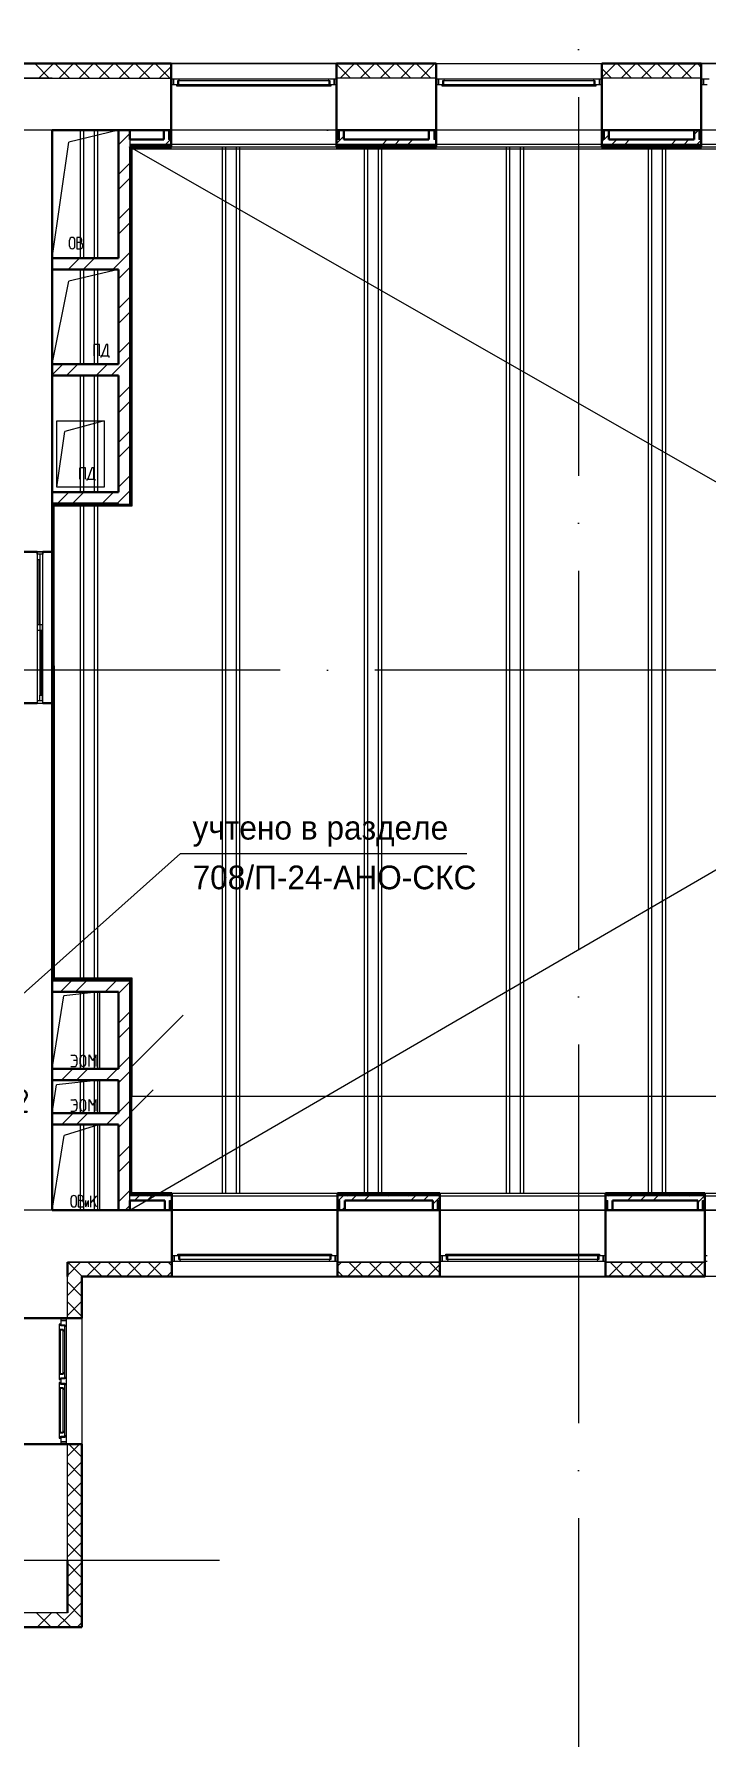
# Model space of a CAD drawing. Header units: millimetres. Extents: x -586848 to 520591, y -385801 to 675781.
# Drawn here: x 280391 to 287490, y 644986 to 662962 of the extents above; entities that cross this region are included whole.
import ezdxf

# ---------------------------------------------------------------- set-up
doc = ezdxf.new("R2010")
doc.units = ezdxf.units.MM
doc.linetypes.add('ADSK_Линия сетки', pattern=[25, 20, -2.5, 0, -2.5])
doc.linetypes.add('ADSK_Сверху', pattern=[450, 300, -150])
for name, color, linetype, lineweight in [('_ Окна', 7, 'Continuous', 9), ('Линии', 7, 'Continuous', 9), ('Маркировка Не АУ', 7, 'Continuous', 25), ('Оборудование', 8, 'Continuous', 18), ('Ограждение', 252, 'Continuous', 9), ('Окна', 252, 'Continuous', 9), ('Оси', 252, 'Continuous', 9), ('Перекрытие', 252, 'Continuous', 18), ('Стены внутренние', 7, 'Continuous', 18), ('Стены наружные', 7, 'Continuous', 18), ('Стены штриховка', 7, 'Continuous', 9)]:
    doc.layers.add(name, color=color, linetype=linetype, lineweight=lineweight)
doc.layers.add('PDF _СОТ', color=7, linetype='Continuous', true_color=0xb82d00)
doc.layers.add('PDF _Текст', color=7, linetype='Continuous')
doc.layers.add('Стены', color=194, linetype='Continuous')
doc.styles.add('ISOCPEUR', font='isocpeur.ttf', dxfattribs={"width": 0.9, "height": 350})
doc.styles.add('Mipgost_5', font='', dxfattribs={"height": 250})
doc.styles.get('Mipgost_5').set_extended_font_data('Mipgost')

# ---------------------------------------------------------------- blocks, each defined once
blk = doc.blocks.new('Перекрытия 1 - Перекрытия 1-1698725-3 этаж копия 1')
at = {"layer": 'Перекрытие', "ltscale": 100}
for p, q in [((4199, 26760), (4199, 25410)), ((4234, 26760), (4234, 25410)), ((4349, 26760), (4349, 25410)), ((4384, 26760), (4384, 25410)), ((5699, 26580), (5699, 15540)), ((5734, 26580), (5734, 15540)), ((5849, 26580), (5849, 15540)), ((5884, 26580), (5884, 15540)), ((7199, 26580), (7199, 15540)), ((7234, 26580), (7234, 15540)), ((7349, 26580), (7349, 15540)), ((7384, 26580), (7384, 15540)), ((8699, 26580), (8699, 15540)), ((8734, 26580), (8734, 15540)), ((8849, 26580), (8849, 15540)), ((8884, 26580), (8884, 15540)), ((10199, 26580), (10199, 15540)), ((10234, 26580), (10234, 15540)), ((10349, 26580), (10349, 15540)), ((10384, 26580), (10384, 15540)), ((4199, 25290), (4199, 24290)), ((4234, 25290), (4234, 24290)), ((4349, 25290), (4349, 24290)), ((4384, 25290), (4384, 24290)), ((4199, 24170), (4199, 22940)), ((4234, 24170), (4234, 22940)), ((4349, 24170), (4349, 22940)), ((4384, 24170), (4384, 22940)), ((4199, 22805), (4199, 17800)), ((4234, 22805), (4234, 17800)), ((4349, 22805), (4349, 17800)), ((4384, 22805), (4384, 17800)), ((4199, 17665), (4199, 16853)), ((4234, 17665), (4234, 16853)), ((4349, 17665), (4349, 16853)), ((4384, 17665), (4384, 16853)), ((4199, 16733), (4199, 16383)), ((4234, 16733), (4234, 16383)), ((4349, 16733), (4349, 16383)), ((4384, 16733), (4384, 16383)), ((4199, 16263), (4199, 15360)), ((4234, 16263), (4234, 15360)), ((4349, 16263), (4349, 15360)), ((4384, 16263), (4384, 15360))]:
    blk.add_line(p, q, dxfattribs=at)
blk = doc.blocks.new('3 этаж')
at = {"color": 251, "lineweight": 18, "true_color": 0x636466}
for p, q in [((282086, 29237), (281561, 29112)), ((281386, 27887), (281561, 29112)), ((281568, 28014), (281568, 28076)), ((281625, 28014), (281625, 28076)), ((281675, 28105), (281645, 28105)), ((281645, 28105), (281645, 27985)), ((281679, 28052), (281645, 28052)), ((281699, 28072), (281699, 28082)), ((281645, 27985), (281682, 27985)), ((281709, 28012), (281709, 28022)), ((282086, 27767), (281561, 27642)), ((281386, 26767), (281561, 27642)), ((281886, 26973), (281829, 26973)), ((281829, 26853), (281829, 26973)), ((281886, 26853), (281886, 26973)), ((281955, 26973), (281911, 26853)), ((281975, 26973), (281955, 26973)), ((281975, 26853), (281975, 26973)), ((281901, 26853), (281901, 26838)), ((281911, 26853), (281901, 26853)), ((281911, 26853), (281975, 26853)), ((281975, 26853), (281985, 26853)), ((281985, 26853), (281985, 26838)), ((281436, 25467), (281436, 26167)), ((281436, 26167), (281936, 26167)), ((281436, 25467), (281436, 26167)), ((281436, 26167), (281936, 26167)), ((281936, 26167), (281519, 26055)), ((281936, 26167), (281936, 25467)), ((281936, 26167), (281936, 25467)), ((281436, 25467), (281519, 26055)), ((281736, 25673), (281679, 25673)), ((281679, 25553), (281679, 25673)), ((281736, 25553), (281736, 25673)), ((281751, 25553), (281751, 25538)), ((281761, 25553), (281751, 25553)), ((281805, 25673), (281761, 25553)), ((281761, 25553), (281825, 25553)), ((281825, 25673), (281805, 25673)), ((281825, 25553), (281825, 25673)), ((281825, 25553), (281835, 25553)), ((281835, 25553), (281835, 25538)), ((281936, 25467), (281436, 25467)), ((281936, 25467), (281436, 25467)), ((281689, 17990), (281659, 17990)), ((281659, 17990), (281659, 17870)), ((281853, 17988), (281793, 17917)), ((281793, 17868), (281793, 17988)), ((281585, 17899), (281585, 17962)), ((281642, 17899), (281642, 17962)), ((281692, 17937), (281659, 17937)), ((281659, 17870), (281696, 17870)), ((281712, 17957), (281712, 17967)), ((281722, 17897), (281722, 17907)), ((281742, 17870), (281770, 17937)), ((281742, 17870), (281742, 17937)), ((281770, 17870), (281770, 17937)), ((281853, 17868), (281817, 17945))]:
    blk.add_line(p, q, dxfattribs=at)
for centre, radius, start, end in [((281597, 28076), 28.7, 0, 180), ((281675, 28082), 23.3, 0, 90), ((281679, 28072), 20, 270, 0), ((281679, 28022), 30, 0, 90), ((281597, 28014), 28.7, 180, 0), ((281682, 28012), 26.7, 270, 0), ((281614, 17962), 28.7, 0, 180), ((281689, 17967), 23.3, 0, 90), ((281614, 17899), 28.7, 180, 0), ((281692, 17957), 20, 270, 0), ((281692, 17907), 30, 0, 90), ((281696, 17897), 26.7, 270, 0)]:
    blk.add_arc(centre, radius, start, end, dxfattribs=at)
at = {"layer": '_ Окна', "color": 251, "true_color": 0x636466}
for p, q in [((282666, 29777), (282641, 29777)), ((282641, 29719), (282666, 29719)), ((282666, 29719), (282666, 29777)), ((284391, 29777), (284366, 29777)), ((284366, 29777), (284366, 29719)), ((284366, 29719), (284391, 29719)), ((285466, 29777), (285441, 29777)), ((285441, 29719), (285466, 29719)), ((285466, 29719), (285466, 29777)), ((287191, 29777), (287166, 29777)), ((287166, 29777), (287166, 29719)), ((287166, 29719), (287191, 29719)), ((288266, 29777), (288241, 29777)), ((288241, 29719), (288266, 29719)), ((288266, 29719), (288266, 29777)), ((281226, 24787), (281286, 24787)), ((281243, 24701), (281243, 24017)), ((281268, 23273), (281268, 23957)), ((281226, 23187), (281286, 23187)), ((282676, 17355), (282651, 17355)), ((282651, 17297), (282676, 17297)), ((282676, 17297), (282676, 17355)), ((284401, 17355), (284376, 17355)), ((284376, 17355), (284376, 17297)), ((284376, 17297), (284401, 17297)), ((285506, 17355), (285481, 17355)), ((285481, 17297), (285506, 17297)), ((285506, 17297), (285506, 17355)), ((287231, 17355), (287206, 17355)), ((287206, 17355), (287206, 17297)), ((287206, 17297), (287231, 17297)), ((288306, 17355), (288281, 17355)), ((288281, 17297), (288306, 17297)), ((281502, 16577), (281470, 16577)), ((281470, 16577), (281470, 16574)), ((281502, 16574), (281470, 16574)), ((281470, 16574), (281470, 16107)), ((281470, 16574), (281502, 16574)), ((281478, 16697), (281478, 16672)), ((281478, 16672), (281536, 16672)), ((281502, 16574), (281502, 16577)), ((281502, 16107), (281502, 16574)), ((281536, 16672), (281536, 16697)), ((281470, 16107), (281502, 16107)), ((281502, 16107), (281470, 16107)), ((281470, 16107), (281470, 16104)), ((281470, 16104), (281502, 16104)), ((281502, 16104), (281502, 16107)), ((281502, 15960), (281470, 15960)), ((281470, 15960), (281470, 15957)), ((281502, 15957), (281470, 15957)), ((281470, 15957), (281470, 15490)), ((281470, 15957), (281502, 15957)), ((281502, 15957), (281502, 15960)), ((281502, 15490), (281502, 15957)), ((281470, 15490), (281502, 15490)), ((281502, 15490), (281470, 15490)), ((281470, 15490), (281470, 15487)), ((281470, 15487), (281502, 15487)), ((281502, 15487), (281502, 15490)), ((281478, 15392), (281478, 15367)), ((281536, 15392), (281478, 15392)), ((281536, 15367), (281536, 15392))]:
    blk.add_line(p, q, dxfattribs=at)
at = {"layer": '_ Окна', "color": 251, "lineweight": 18, "true_color": 0x636466}
for p, q in [((282725, 29777), (282666, 29777)), ((282666, 29777), (282666, 29719)), ((282666, 29719), (282704, 29719)), ((282712, 29719), (282712, 29760)), ((282712, 29760), (282724, 29760)), ((282730, 29760), (282725, 29777)), ((284306, 29777), (284302, 29760)), ((284366, 29777), (284306, 29777)), ((284308, 29760), (284320, 29760)), ((284320, 29760), (284320, 29719)), ((284328, 29719), (284366, 29719)), ((284366, 29719), (284366, 29777)), ((285525, 29777), (285466, 29777)), ((285466, 29777), (285466, 29719)), ((285466, 29719), (285504, 29719)), ((285512, 29719), (285512, 29760)), ((285512, 29760), (285524, 29760)), ((285530, 29760), (285525, 29777)), ((287106, 29777), (287102, 29760)), ((287166, 29777), (287106, 29777)), ((287108, 29760), (287120, 29760)), ((287120, 29760), (287120, 29719)), ((287128, 29719), (287166, 29719)), ((287166, 29719), (287166, 29777)), ((288325, 29777), (288266, 29777)), ((288266, 29777), (288266, 29719)), ((288266, 29719), (288304, 29719)), ((281226, 24761), (281226, 24787)), ((281226, 24787), (281286, 24787)), ((281286, 24761), (281226, 24761)), ((281231, 24701), (281231, 24761)), ((281256, 24701), (281231, 24701)), ((281256, 24761), (281256, 24701)), ((281286, 24787), (281286, 24761)), ((281231, 23957), (281231, 24017)), ((281231, 24017), (281281, 24017)), ((281281, 23957), (281231, 23957)), ((281256, 24017), (281256, 23957)), ((281281, 24017), (281281, 23957)), ((281286, 23213), (281226, 23213)), ((281226, 23213), (281226, 23187)), ((281256, 23213), (281256, 23273)), ((281256, 23273), (281281, 23273)), ((281281, 23273), (281281, 23213)), ((281286, 23187), (281286, 23213)), ((281226, 23187), (281286, 23187)), ((282714, 17355), (282676, 17355)), ((282676, 17355), (282676, 17297)), ((282676, 17297), (282735, 17297)), ((282722, 17314), (282722, 17355)), ((282734, 17314), (282722, 17314)), ((282735, 17297), (282740, 17314)), ((284312, 17314), (284316, 17297)), ((284316, 17297), (284376, 17297)), ((284330, 17314), (284318, 17314)), ((284330, 17355), (284330, 17314)), ((284376, 17355), (284338, 17355)), ((284376, 17297), (284376, 17355)), ((285544, 17355), (285506, 17355)), ((285506, 17355), (285506, 17297)), ((285506, 17297), (285565, 17297)), ((285552, 17314), (285552, 17355)), ((285564, 17314), (285552, 17314)), ((285565, 17297), (285570, 17314)), ((287142, 17314), (287146, 17297)), ((287146, 17297), (287206, 17297)), ((287160, 17314), (287148, 17314)), ((287160, 17355), (287160, 17314)), ((287206, 17355), (287168, 17355)), ((287206, 17297), (287206, 17355)), ((281478, 16634), (281461, 16634)), ((281461, 16634), (281461, 16578)), ((281461, 16578), (281462, 16577)), ((281462, 16577), (281461, 16576)), ((281461, 16576), (281461, 16561)), ((281461, 16561), (281470, 16559)), ((281470, 16559), (281470, 16577)), ((281470, 16577), (281502, 16577)), ((281536, 16672), (281478, 16672)), ((281478, 16672), (281478, 16634)), ((281478, 16614), (281478, 16634)), ((281478, 16626), (281519, 16626)), ((281519, 16614), (281478, 16614)), ((281502, 16577), (281502, 16559)), ((281502, 16559), (281519, 16563)), ((281519, 16626), (281519, 16614)), ((281519, 16563), (281519, 16614)), ((281519, 16608), (281536, 16612)), ((281536, 16612), (281536, 16672)), ((281470, 16122), (281461, 16119)), ((281461, 16119), (281461, 16105)), ((281461, 16105), (281462, 16104)), ((281462, 16104), (281461, 16103)), ((281461, 16103), (281461, 16047)), ((281461, 16047), (281478, 16047)), ((281478, 16017), (281461, 16017)), ((281461, 16017), (281461, 15961)), ((281470, 16104), (281470, 16122)), ((281502, 16104), (281470, 16104)), ((281478, 16067), (281519, 16067)), ((281478, 16047), (281478, 16067)), ((281519, 16055), (281478, 16055)), ((281478, 16047), (281478, 16017)), ((281478, 15997), (281478, 16017)), ((281478, 16009), (281519, 16009)), ((281519, 16117), (281502, 16122)), ((281502, 16122), (281502, 16104)), ((281519, 16067), (281519, 16117)), ((281536, 16068), (281519, 16073)), ((281519, 16067), (281519, 16055)), ((281519, 16009), (281519, 15997)), ((281536, 15995), (281536, 16068)), ((281461, 15961), (281462, 15960)), ((281462, 15960), (281461, 15959)), ((281461, 15959), (281461, 15944)), ((281461, 15944), (281470, 15942)), ((281470, 15942), (281470, 15960)), ((281470, 15960), (281502, 15960)), ((281519, 15997), (281478, 15997)), ((281502, 15960), (281502, 15942)), ((281502, 15942), (281519, 15946)), ((281519, 15946), (281519, 15997)), ((281519, 15991), (281536, 15995)), ((281470, 15505), (281461, 15502)), ((281461, 15502), (281461, 15488)), ((281461, 15488), (281462, 15487)), ((281462, 15487), (281461, 15486)), ((281461, 15486), (281461, 15430)), ((281470, 15487), (281470, 15505)), ((281502, 15487), (281470, 15487)), ((281519, 15500), (281502, 15505)), ((281502, 15505), (281502, 15487)), ((281519, 15450), (281519, 15500)), ((281461, 15430), (281478, 15430)), ((281478, 15450), (281519, 15450)), ((281478, 15430), (281478, 15450)), ((281519, 15438), (281478, 15438)), ((281478, 15430), (281478, 15392)), ((281478, 15392), (281536, 15392)), ((281536, 15451), (281519, 15456)), ((281519, 15450), (281519, 15438)), ((281536, 15392), (281536, 15451))]:
    blk.add_line(p, q, dxfattribs=at)
at = {"layer": 'Линии', "color": 251, "linetype": 'ADSK_Сверху', "ltscale": 200, "true_color": 0x636466}
for p, q in [((282206, 17837), (301851, 29237)), ((282206, 29062), (301851, 17837))]:
    blk.add_line(p, q, dxfattribs=at)
at = {"layer": 'Линии', "color": 251, "lineweight": 18, "ltscale": 200, "true_color": 0x636466}
for p, q in [((281885, 20142), (281508, 20100)), ((281885, 20142), (281885, 19329)), ((281386, 19329), (281508, 20100)), ((281584, 19472), (281620, 19472)), ((281610, 19420), (281646, 19420)), ((281646, 19446), (281646, 19378)), ((281683, 19381), (281683, 19444)), ((281740, 19381), (281740, 19444)), ((281777, 19475), (281813, 19415)), ((281777, 19352), (281777, 19475)), ((281850, 19475), (281813, 19415)), ((281850, 19352), (281850, 19475)), ((281584, 19352), (281620, 19352)), ((281386, 18859), (281433, 19159)), ((281885, 19209), (281433, 19159)), ((281885, 19209), (281885, 18859)), ((281584, 19002), (281620, 19002)), ((281584, 18882), (281620, 18882)), ((281610, 18950), (281646, 18950)), ((281646, 18976), (281646, 18908)), ((281683, 18911), (281683, 18974)), ((281740, 18911), (281740, 18974)), ((281777, 19005), (281813, 18945)), ((281777, 18882), (281777, 19005)), ((281850, 19005), (281813, 18945)), ((281850, 18882), (281850, 19005)), ((281885, 18739), (281511, 18626)), ((281885, 18739), (281885, 17837)), ((281386, 17837), (281511, 18626))]:
    blk.add_line(p, q, dxfattribs=at)
at = {"layer": 'Линии', "color": 251, "lineweight": 18, "true_color": 0x636466}
for centre, radius, start, end in [((281620, 19446), 26.1, 0, 90), ((281712, 19444), 28.7, 0, 180), ((281620, 19378), 26.1, 270, 0), ((281712, 19381), 28.7, 180, 0), ((281620, 18976), 26.1, 0, 90), ((281620, 18908), 26.1, 270, 0), ((281712, 18974), 28.7, 0, 180), ((281712, 18911), 28.7, 180, 0)]:
    blk.add_arc(centre, radius, start, end, dxfattribs=at)
at = {"layer": 'Оборудование', "color": 251, "true_color": 0x636466}
for p, q in [((282221, 19344), (282771, 19895)), ((282221, 18874), (282453, 19106))]:
    blk.add_line(p, q, dxfattribs=at)
at = {"layer": 'Ограждение', "color": 251, "true_color": 0x636466}
for p, q in [((301836, 29037), (282221, 29037)), ((282231, 25272), (282231, 29037)), ((282641, 29037), (282641, 29057)), ((284391, 29037), (282641, 29037)), ((284391, 29057), (284391, 29037)), ((285441, 29037), (285441, 29057)), ((287191, 29037), (285441, 29037)), ((287191, 29057), (287191, 29037)), ((288241, 29037), (288241, 29057)), ((289991, 29037), (288241, 29037)), ((281401, 25272), (282231, 25272)), ((282231, 25272), (282221, 25282)), ((281401, 23582), (281411, 23582)), ((281411, 20287), (281411, 23582)), ((281411, 20287), (281401, 20277)), ((282231, 20287), (281411, 20287)), ((282231, 20287), (282221, 20277)), ((282231, 19037), (282231, 20287))]:
    blk.add_line(p, q, dxfattribs=at)
at = {"layer": 'Окна', "color": 251, "true_color": 0x636466}
for p, q in [((282704, 29719), (284328, 29719)), ((282704, 29702), (282704, 29719)), ((284328, 29702), (282704, 29702)), ((282724, 29760), (284308, 29760)), ((282724, 29719), (282724, 29760)), ((284306, 29777), (282725, 29777)), ((284308, 29760), (284308, 29719)), ((284328, 29719), (284328, 29702)), ((285504, 29719), (287128, 29719)), ((285504, 29702), (285504, 29719)), ((287128, 29702), (285504, 29702)), ((285524, 29760), (287108, 29760)), ((285524, 29719), (285524, 29760)), ((287106, 29777), (285525, 29777)), ((287108, 29760), (287108, 29719)), ((287128, 29719), (287128, 29702)), ((281286, 24787), (281226, 24787)), ((281226, 24787), (281226, 23187)), ((281231, 24017), (281231, 24701)), ((281256, 24701), (281256, 24017)), ((281286, 23187), (281286, 24787)), ((281256, 23957), (281256, 23273)), ((281281, 23957), (281281, 23273)), ((281226, 23187), (281286, 23187)), ((282714, 17372), (284338, 17372)), ((282714, 17355), (282714, 17372)), ((284338, 17355), (282714, 17355)), ((282734, 17314), (282734, 17355)), ((284318, 17314), (282734, 17314)), ((282735, 17297), (284316, 17297)), ((284318, 17355), (284318, 17314)), ((284338, 17372), (284338, 17355)), ((285544, 17372), (287168, 17372)), ((285544, 17355), (285544, 17372)), ((287168, 17355), (285544, 17355)), ((285564, 17314), (285564, 17355)), ((287148, 17314), (285564, 17314)), ((285565, 17297), (287146, 17297)), ((287148, 17355), (287148, 17314)), ((287168, 17372), (287168, 17355)), ((281461, 16578), (281461, 16576)), ((281461, 16561), (281461, 16119)), ((281519, 16117), (281519, 16563)), ((281536, 16068), (281536, 16612)), ((281461, 16105), (281461, 16103)), ((281461, 15961), (281461, 15959)), ((281461, 15944), (281461, 15502)), ((281519, 15500), (281519, 15946)), ((281536, 15451), (281536, 15995)), ((281461, 15488), (281461, 15486))]:
    blk.add_line(p, q, dxfattribs=at)
at = {"layer": 'Оси', "color": 251, "linetype": 'ADSK_Линия сетки', "ltscale": 200, "true_color": 0x636466}
for p, q in [((286946, 34587), (286946, -30120)), ((308796, 29237), (237074, 29237)), ((308796, 23537), (237074, 23537)), ((308796, 17837), (237074, 17837)), ((283153, 14137), (237074, 14137))]:
    blk.add_line(p, q, dxfattribs=at)
at = {"layer": 'Перекрытие', "color": 251, "true_color": 0x636466}
for p, q in [((281885, 20142), (281885, 19329)), ((281885, 19209), (281885, 18859)), ((296331, 19037), (282221, 19037)), ((281885, 18739), (281885, 17837))]:
    blk.add_line(p, q, dxfattribs=at)
at = {"layer": 'Стены', "color": 251, "true_color": 0x636466}
blk.add_line((284401, 17837), (282651, 17837), dxfattribs=at)
at = {"layer": 'Стены внутренние', "color": 251, "lineweight": 30, "true_color": 0x636466}
for p, q in [((280286, 29939), (282641, 29939)), ((282641, 29237), (282641, 29939)), ((284391, 29237), (284391, 29939)), ((284391, 29939), (285441, 29939)), ((285441, 29237), (285441, 29939)), ((287191, 29237), (287191, 29939)), ((287191, 29939), (288241, 29939)), ((288241, 29237), (288241, 29939)), ((281386, 29237), (281386, 27887)), ((282086, 29237), (281386, 29237)), ((282566, 29237), (282206, 29237)), ((284466, 29237), (285366, 29237)), ((287266, 29237), (288166, 29237)), ((281386, 27767), (281386, 26767)), ((281386, 26647), (281386, 25417)), ((281226, 24787), (280996, 24787)), ((281386, 24787), (281286, 24787)), ((281226, 23187), (280996, 23187)), ((281386, 23187), (281286, 23187)), ((281386, 19329), (281386, 20142)), ((281386, 18859), (281386, 19209)), ((281386, 17837), (281386, 18739)), ((282086, 17837), (281386, 17837)), ((282576, 17837), (282206, 17837)), ((282651, 17837), (282651, 17287)), ((284401, 17837), (284401, 17287)), ((284476, 17837), (285406, 17837)), ((285481, 17837), (285481, 17287)), ((287231, 17837), (287231, 17287)), ((287306, 17837), (288206, 17837)), ((288281, 17837), (288281, 17287)), ((281546, 17287), (281546, 17287)), ((281546, 17287), (281546, 17135)), ((282651, 17287), (282651, 17135)), ((284401, 17287), (284401, 17135)), ((285481, 17287), (285481, 17135)), ((287231, 17287), (287231, 17135)), ((288281, 17287), (288281, 17135)), ((281698, 17135), (282651, 17135)), ((281698, 17135), (281698, 16697)), ((284401, 17135), (285481, 17135)), ((287231, 17135), (288281, 17135)), ((280996, 16697), (281698, 16697)), ((280996, 15367), (281698, 15367)), ((281698, 13435), (281698, 15367)), ((281546, 13587), (281546, 14137)), ((281698, 13435), (279211, 13435))]:
    blk.add_line(p, q, dxfattribs=at)
at = {"layer": 'Стены внутренние', "color": 251, "linetype": 'Continuous', "lineweight": 9, "true_color": 0x636466}
for p, q in [((281355, 29787), (281205, 29937)), ((281245, 29787), (281395, 29937)), ((281401, 29937), (281400, 29939)), ((281567, 29787), (281417, 29937)), ((281458, 29787), (281608, 29937)), ((281779, 29787), (281629, 29937)), ((281670, 29787), (281820, 29937)), ((281991, 29787), (281841, 29937)), ((281882, 29787), (282032, 29937)), ((282203, 29787), (282053, 29937)), ((282094, 29787), (282244, 29937)), ((282416, 29787), (282266, 29937)), ((282306, 29787), (282456, 29937)), ((282628, 29787), (282478, 29937)), ((282518, 29787), (282639, 29907)), ((282575, 29937), (282574, 29937)), ((284391, 29908), (284393, 29908)), ((284537, 29787), (284393, 29931)), ((284427, 29787), (284577, 29937)), ((284595, 29939), (284594, 29937)), ((284749, 29787), (284599, 29937)), ((284639, 29787), (284789, 29937)), ((284961, 29787), (284811, 29937)), ((284852, 29787), (285002, 29937)), ((285173, 29787), (285023, 29937)), ((285064, 29787), (285214, 29937)), ((285385, 29787), (285235, 29937)), ((285273, 29937), (285272, 29939)), ((285276, 29787), (285426, 29937)), ((287191, 29792), (287335, 29937)), ((287295, 29787), (287193, 29888)), ((287507, 29787), (287357, 29937)), ((287397, 29787), (287547, 29937)), ((287410, 29939), (287409, 29937)), ((287719, 29787), (287569, 29937)), ((287609, 29787), (287759, 29937)), ((287645, 29939), (287644, 29937)), ((287931, 29787), (287781, 29937)), ((287821, 29787), (287971, 29937)), ((288143, 29787), (287993, 29937)), ((288034, 29787), (288184, 29937)), ((288088, 29937), (288087, 29939)), ((288239, 29903), (288205, 29937)), ((281546, 17147), (281685, 17287)), ((281701, 17137), (281551, 17287)), ((281748, 17137), (281898, 17287)), ((281913, 17137), (281763, 17287)), ((281960, 17137), (282110, 17287)), ((282126, 17137), (281976, 17287)), ((282172, 17137), (282322, 17287)), ((282338, 17137), (282188, 17287)), ((282384, 17137), (282534, 17287)), ((282550, 17137), (282400, 17287)), ((282651, 17248), (282612, 17287)), ((284401, 17244), (284443, 17287)), ((284505, 17137), (284655, 17287)), ((284671, 17137), (284521, 17287)), ((284717, 17137), (284867, 17287)), ((284883, 17137), (284733, 17287)), ((284930, 17137), (285080, 17287)), ((285095, 17137), (284945, 17287)), ((285142, 17137), (285292, 17287)), ((285307, 17137), (285157, 17287)), ((285354, 17137), (285481, 17264)), ((285479, 17177), (285370, 17287)), ((287263, 17137), (287413, 17287)), ((287429, 17137), (287279, 17287)), ((287475, 17137), (287625, 17287)), ((287641, 17137), (287491, 17287)), ((287687, 17137), (287837, 17287)), ((287853, 17137), (287703, 17287)), ((287899, 17137), (288049, 17287)), ((288065, 17137), (287915, 17287)), ((288112, 17137), (288262, 17287)), ((288277, 17137), (288127, 17287)), ((281546, 16935), (281696, 17085)), ((281696, 16930), (281546, 17080)), ((282366, 17137), (282364, 17135)), ((282575, 17135), (282574, 17137)), ((282596, 17137), (282649, 17189)), ((284459, 17137), (284403, 17193)), ((285038, 17135), (285037, 17137)), ((285181, 17137), (285180, 17135)), ((287854, 17135), (287853, 17137)), ((281546, 16723), (281696, 16873)), ((281696, 16718), (281546, 16868)), ((281546, 15238), (281673, 15365)), ((281696, 15233), (281562, 15367)), ((281546, 15026), (281696, 15176)), ((281696, 15021), (281546, 15171)), ((281546, 14813), (281696, 14963)), ((281696, 14809), (281546, 14959)), ((281546, 14601), (281696, 14751)), ((281696, 14596), (281546, 14746)), ((281546, 14389), (281696, 14539)), ((281696, 14384), (281546, 14534)), ((281546, 14177), (281696, 14327)), ((281696, 14172), (281546, 14322)), ((281698, 14354), (281696, 14351)), ((281546, 13965), (281696, 14115)), ((281696, 13960), (281546, 14110)), ((281546, 13753), (281696, 13903)), ((281696, 13748), (281546, 13898)), ((281546, 13541), (281696, 13691)), ((281696, 13536), (281546, 13686)), ((281371, 13437), (281221, 13587)), ((281230, 13437), (281380, 13587)), ((281546, 13474), (281433, 13587)), ((281442, 13437), (281546, 13541)), ((281698, 13573), (281696, 13577)), ((281426, 13435), (281425, 13436)), ((281583, 13437), (281546, 13474)), ((281654, 13437), (281696, 13479))]:
    blk.add_line(p, q, dxfattribs=at)
at = {"layer": 'Стены внутренние', "color": 251, "true_color": 0x636466}
for p, q in [((282641, 29939), (284391, 29939)), ((285441, 29939), (287191, 29939)), ((288241, 29939), (289991, 29939)), ((275476, 29787), (282641, 29787)), ((281386, 29787), (280286, 29787)), ((285441, 29787), (284391, 29787)), ((288241, 29787), (287191, 29787)), ((284391, 29237), (282641, 29237)), ((287191, 29237), (285441, 29237)), ((289991, 29237), (288241, 29237)), ((282651, 17837), (282651, 17837)), ((285481, 17837), (287231, 17837)), ((288281, 17837), (290031, 17837)), ((281546, 17287), (282651, 17287)), ((282651, 17287), (281546, 17287)), ((284401, 17287), (285481, 17287)), ((285481, 17287), (284401, 17287)), ((287231, 17287), (288281, 17287)), ((288281, 17287), (287231, 17287)), ((281546, 16697), (281546, 17135)), ((284401, 17135), (282651, 17135)), ((287231, 17135), (285481, 17135)), ((290031, 17135), (288281, 17135)), ((281698, 16697), (281698, 15367)), ((281546, 14137), (281546, 15367)), ((281546, 13587), (279211, 13587))]:
    blk.add_line(p, q, dxfattribs=at)
at = {"layer": 'Стены наружные', "color": 251, "true_color": 0x636466}
for p, q in [((282136, 29944), (284898, 29944)), ((282136, 29944), (282136, 29939)), ((284898, 29939), (284898, 29944)), ((284916, 29944), (285441, 29944)), ((284916, 29939), (284916, 29944)), ((285441, 29939), (285441, 29944)), ((287746, 29939), (287746, 29944)), ((287746, 29944), (290506, 29944)), ((288241, 29944), (288241, 29939)), ((284391, 29087), (282641, 29087)), ((284391, 29057), (282641, 29057)), ((287191, 29087), (285441, 29087)), ((287191, 29057), (285441, 29057)), ((289991, 29087), (288241, 29087)), ((289991, 29057), (288241, 29057)), ((282651, 18017), (284401, 18017)), ((282651, 17987), (284401, 17987)), ((285481, 18017), (287231, 18017)), ((285481, 17987), (287231, 17987)), ((288281, 18017), (290031, 18017)), ((288281, 17987), (290031, 17987)), ((282111, 17130), (282111, 17135)), ((284941, 17130), (282111, 17130)), ((282651, 17135), (282651, 17130)), ((284401, 17130), (284401, 17135)), ((284941, 17129), (284941, 17135)), ((284941, 17134), (287766, 17134)), ((287766, 17129), (284941, 17129)), ((287766, 17129), (287766, 17134)), ((287781, 17134), (288281, 17134)), ((287781, 17129), (287781, 17134)), ((288281, 17129), (287781, 17129)), ((288281, 17134), (288281, 17129))]:
    blk.add_line(p, q, dxfattribs=at)
at = {"layer": 'Стены наружные', "color": 251, "lineweight": 30, "true_color": 0x636466}
for p, q in [((282086, 27887), (282086, 29237)), ((282206, 29237), (282086, 29237)), ((282206, 29237), (282206, 29137)), ((282566, 29137), (282206, 29137)), ((282566, 29137), (282566, 29237)), ((282641, 29237), (282566, 29237)), ((282641, 29237), (282641, 29062)), ((284391, 29062), (284391, 29237)), ((284466, 29237), (284391, 29237)), ((284466, 29237), (284466, 29137)), ((284466, 29137), (285366, 29137)), ((285366, 29137), (285366, 29237)), ((285441, 29237), (285366, 29237)), ((285441, 29237), (285441, 29062)), ((287191, 29062), (287191, 29237)), ((287266, 29237), (287191, 29237)), ((287266, 29237), (287266, 29137)), ((287266, 29137), (288166, 29137)), ((288166, 29137), (288166, 29237)), ((288241, 29237), (288166, 29237)), ((288241, 29237), (288241, 29062)), ((282206, 29062), (282206, 29057)), ((282206, 29057), (282206, 29062)), ((282221, 29057), (282641, 29057)), ((282221, 29057), (282221, 25282)), ((282641, 29057), (282641, 29062)), ((284391, 29057), (284391, 29062)), ((284391, 29057), (285441, 29057)), ((285441, 29057), (285441, 29062)), ((287191, 29057), (287191, 29062)), ((287191, 29057), (288241, 29057)), ((288241, 29057), (288241, 29062)), ((281386, 27887), (282086, 27887)), ((281386, 27887), (281386, 27767)), ((282086, 27767), (281386, 27767)), ((282086, 26767), (282086, 27767)), ((281386, 26767), (282086, 26767)), ((281386, 26767), (281386, 26647)), ((282086, 26647), (281386, 26647)), ((282086, 25417), (282086, 26647)), ((281386, 25417), (282086, 25417)), ((281386, 25417), (281386, 20142)), ((282086, 25297), (281386, 25297)), ((282221, 25282), (281401, 25282)), ((281401, 20277), (281401, 25282)), ((281386, 20262), (282206, 20262)), ((282086, 20142), (281386, 20142)), ((281401, 20277), (282221, 20277)), ((282086, 19329), (282086, 20142)), ((282221, 20277), (282221, 18017)), ((281386, 19329), (282086, 19329)), ((281386, 19209), (281386, 19329)), ((282086, 19209), (281386, 19209)), ((282086, 18859), (282086, 19209)), ((281386, 18859), (282086, 18859)), ((281386, 18739), (281386, 18859)), ((282086, 18739), (281386, 18739)), ((282086, 17837), (282086, 18739)), ((282221, 18012), (282206, 18012)), ((282206, 18012), (282221, 18012)), ((282221, 18017), (282651, 18017)), ((282651, 17937), (282651, 18017)), ((284401, 18017), (285481, 18017)), ((284401, 17937), (284401, 18017)), ((285481, 18017), (285481, 17837)), ((287231, 18017), (288281, 18017)), ((287231, 17837), (287231, 18017)), ((288281, 18017), (288281, 17837)), ((282086, 17837), (282206, 17837)), ((282576, 17937), (282206, 17937)), ((282206, 17937), (282206, 17837)), ((282576, 17837), (282576, 17937)), ((282576, 17837), (282651, 17837)), ((282651, 17937), (282651, 17837)), ((284401, 17837), (284401, 17937)), ((284401, 17837), (284476, 17837)), ((284476, 17937), (285406, 17937)), ((284476, 17937), (284476, 17837)), ((285406, 17837), (285406, 17937)), ((285406, 17837), (285481, 17837)), ((287231, 17837), (287306, 17837)), ((287306, 17937), (288206, 17937)), ((287306, 17937), (287306, 17837)), ((288206, 17837), (288206, 17937)), ((288206, 17837), (288281, 17837))]:
    blk.add_line(p, q, dxfattribs=at)
at = {"layer": 'Стены наружные', "color": 251, "linetype": 'Continuous', "lineweight": 9, "true_color": 0x636466}
for p, q in [((282086, 29082), (282206, 29202)), ((282584, 29087), (282634, 29137)), ((284391, 29097), (284431, 29137)), ((284414, 29137), (284416, 29139)), ((284431, 29137), (284466, 29172)), ((284874, 29087), (284924, 29137)), ((285009, 29087), (285059, 29137)), ((285144, 29087), (285194, 29137)), ((287191, 29156), (287203, 29168)), ((287191, 29113), (287214, 29137)), ((287203, 29168), (287216, 29181)), ((287216, 29138), (287266, 29188)), ((287299, 29087), (287349, 29137)), ((287434, 29087), (287484, 29137)), ((287927, 29087), (287977, 29137)), ((288062, 29087), (288112, 29137)), ((288166, 29190), (288212, 29237)), ((288197, 29087), (288241, 29130)), ((288232, 29137), (288241, 29145)), ((282217, 29062), (282230, 29074)), ((282230, 29074), (282242, 29087)), ((282425, 29057), (282430, 29062)), ((282430, 29062), (282442, 29074)), ((282442, 29074), (282455, 29087)), ((284546, 29057), (284551, 29062)), ((284551, 29062), (284563, 29074)), ((284563, 29074), (284576, 29087)), ((284763, 29062), (284776, 29074)), ((284776, 29074), (284788, 29087)), ((284970, 29057), (284975, 29062)), ((284975, 29062), (284988, 29074)), ((284988, 29074), (285000, 29087)), ((285187, 29062), (285200, 29074)), ((285200, 29074), (285212, 29087)), ((285394, 29057), (285399, 29062)), ((285399, 29062), (285412, 29074)), ((285412, 29074), (285424, 29087)), ((287309, 29062), (287321, 29074)), ((287321, 29074), (287334, 29087)), ((287516, 29057), (287521, 29062)), ((287521, 29062), (287533, 29074)), ((287533, 29074), (287546, 29087)), ((287733, 29062), (287745, 29074)), ((287745, 29074), (287758, 29087)), ((287940, 29057), (287945, 29062)), ((287945, 29062), (287957, 29074)), ((287957, 29074), (287970, 29087)), ((288157, 29062), (288170, 29074)), ((288170, 29074), (288182, 29087)), ((282086, 28768), (282206, 28888)), ((282206, 28838), (282221, 28853)), ((282086, 28610), (282206, 28730)), ((282086, 28296), (282206, 28416)), ((282206, 28414), (282221, 28429)), ((282086, 28139), (282206, 28259)), ((281556, 27767), (281676, 27887)), ((281713, 27767), (281833, 27887)), ((282086, 27825), (282206, 27945)), ((282206, 27989), (282221, 28004)), ((282028, 27767), (282086, 27825)), ((282086, 27668), (282206, 27788)), ((282206, 27565), (282221, 27580)), ((282086, 27353), (282206, 27473)), ((282086, 27196), (282206, 27316)), ((282206, 27141), (282221, 27156)), ((282086, 26882), (282206, 27002)), ((282086, 26725), (282206, 26845)), ((281386, 26653), (281499, 26767)), ((281536, 26647), (281656, 26767)), ((281851, 26647), (281971, 26767)), ((282008, 26647), (282086, 26725)), ((282206, 26716), (282221, 26731)), ((282086, 26410), (282206, 26530)), ((282086, 26253), (282206, 26373)), ((282206, 26292), (282221, 26307)), ((282086, 25939), (282206, 26059)), ((282086, 25782), (282206, 25902)), ((282206, 25868), (282221, 25883)), ((282086, 25467), (282206, 25587)), ((281443, 25297), (281563, 25417)), ((281601, 25297), (281721, 25417)), ((281915, 25297), (282035, 25417)), ((282086, 25310), (282206, 25430)), ((282206, 25444), (282221, 25459)), ((281619, 25282), (281634, 25297)), ((282044, 25282), (282059, 25297)), ((282072, 25297), (282086, 25310)), ((281386, 25048), (281401, 25063)), ((281386, 24624), (281401, 24639)), ((281386, 24199), (281401, 24214)), ((281386, 23775), (281401, 23790)), ((281386, 23351), (281401, 23366)), ((281386, 22927), (281401, 22942)), ((281386, 22502), (281401, 22517)), ((281386, 22078), (281401, 22093)), ((281386, 21654), (281401, 21669)), ((281386, 21230), (281401, 21245)), ((281386, 20805), (281401, 20820)), ((281386, 20381), (281401, 20396)), ((281475, 20142), (281595, 20262)), ((281632, 20142), (281752, 20262)), ((281691, 20262), (281706, 20277)), ((281946, 20142), (282066, 20262)), ((282086, 20124), (282206, 20244)), ((282115, 20262), (282130, 20277)), ((282086, 19810), (282206, 19930)), ((282206, 19928), (282221, 19943)), ((282086, 19653), (282206, 19773)), ((282086, 19338), (282206, 19458)), ((282206, 19504), (282221, 19519)), ((281485, 19209), (281605, 19329)), ((281642, 19209), (281762, 19329)), ((281956, 19209), (282076, 19329)), ((282086, 19181), (282206, 19301)), ((282206, 19080), (282221, 19095)), ((282086, 18867), (282206, 18987)), ((281486, 18739), (281606, 18859)), ((281643, 18739), (281763, 18859)), ((281958, 18739), (282078, 18859)), ((282086, 18710), (282206, 18830)), ((282086, 18395), (282206, 18515)), ((282206, 18655), (282221, 18670)), ((282086, 18238), (282206, 18358)), ((282206, 18231), (282221, 18246)), ((282086, 17924), (282206, 18044)), ((282256, 17937), (282306, 17987)), ((282385, 17987), (282398, 17999)), ((282390, 17937), (282440, 17987)), ((282398, 17999), (282410, 18012)), ((282410, 18012), (282415, 18017)), ((282598, 17987), (282610, 17999)), ((282610, 17999), (282623, 18012)), ((284411, 17937), (284461, 17987)), ((284507, 17987), (284519, 17999)), ((284519, 17999), (284532, 18012)), ((284532, 18012), (284537, 18017)), ((284545, 17937), (284595, 17987)), ((284680, 17937), (284730, 17987)), ((284719, 17987), (284731, 17999)), ((284731, 17999), (284744, 18012)), ((284931, 17987), (284944, 17999)), ((284944, 17999), (284956, 18012)), ((284956, 18012), (284961, 18017)), ((285143, 17987), (285156, 17999)), ((285156, 17999), (285168, 18012)), ((285174, 17937), (285224, 17987)), ((285309, 17937), (285359, 17987)), ((285355, 17987), (285368, 17999)), ((285368, 17999), (285380, 18012)), ((285380, 18012), (285385, 18017)), ((287264, 17987), (287277, 17999)), ((287277, 17999), (287289, 18012)), ((287464, 17937), (287514, 17987)), ((287477, 17987), (287489, 17999)), ((287489, 17999), (287502, 18012)), ((287502, 18012), (287507, 18017)), ((287599, 17937), (287649, 17987)), ((287689, 17987), (287701, 17999)), ((287701, 17999), (287714, 18012)), ((287734, 17937), (287784, 17987)), ((287901, 17987), (287913, 17999)), ((287913, 17999), (287926, 18012)), ((287926, 18012), (287931, 18017)), ((288113, 17987), (288125, 17999)), ((288125, 17999), (288138, 18012)), ((288227, 17937), (288277, 17987)), ((282156, 17837), (282206, 17887)), ((284401, 17881), (284413, 17893)), ((284413, 17893), (284426, 17906)), ((284445, 17837), (284476, 17867)), ((285406, 17899), (285444, 17937)), ((285444, 17937), (285481, 17974)), ((285456, 17875), (285468, 17887)), ((285468, 17887), (285481, 17900)), ((288206, 17915), (288227, 17937)), ((288256, 17917), (288268, 17930)), ((288268, 17930), (288275, 17937))]:
    blk.add_line(p, q, dxfattribs=at)
at = {"layer": 'Стены штриховка', "color": 251, "true_color": 0x636466}
for p, q in [((280948, 29937), (282639, 29937)), ((282639, 29937), (282639, 29863)), ((282639, 29863), (282641, 29863)), ((284391, 29863), (284393, 29863)), ((284393, 29863), (284393, 29937)), ((284393, 29937), (285439, 29937)), ((285439, 29937), (285439, 29863)), ((285439, 29863), (285441, 29863)), ((287191, 29863), (287193, 29863)), ((287193, 29863), (287193, 29937)), ((287193, 29937), (288239, 29937)), ((288239, 29937), (288239, 29863)), ((288239, 29863), (288241, 29863)), ((282206, 29137), (282206, 29062)), ((282616, 29237), (282616, 29137)), ((282641, 29137), (282616, 29137)), ((282628, 29237), (282628, 29137)), ((284416, 29137), (284391, 29137)), ((284403, 29237), (284403, 29137)), ((284416, 29237), (284416, 29137)), ((285416, 29237), (285416, 29137)), ((285441, 29137), (285416, 29137)), ((285428, 29237), (285428, 29137)), ((287216, 29137), (287191, 29137)), ((287203, 29237), (287203, 29137)), ((287216, 29237), (287216, 29137)), ((288216, 29237), (288216, 29137)), ((288241, 29137), (288216, 29137)), ((288228, 29237), (288228, 29137)), ((282641, 29087), (282206, 29087)), ((282641, 29074), (282206, 29074)), ((282641, 29062), (282206, 29062)), ((282206, 29062), (282641, 29062)), ((282206, 25282), (282206, 29057)), ((282206, 29057), (282206, 25297)), ((285441, 29087), (284391, 29087)), ((285441, 29074), (284391, 29074)), ((285441, 29062), (284391, 29062)), ((284391, 29062), (285441, 29062)), ((288241, 29087), (287191, 29087)), ((288241, 29074), (287191, 29074)), ((288241, 29062), (287191, 29062)), ((287191, 29062), (288241, 29062)), ((282086, 25282), (282086, 25297)), ((282206, 17937), (282206, 20262)), ((282651, 17999), (282206, 17999)), ((282651, 17987), (282206, 17987)), ((282221, 18012), (282651, 18012)), ((282651, 18012), (282221, 18012)), ((284401, 18012), (285481, 18012)), ((285481, 18012), (284401, 18012)), ((285481, 17999), (284401, 17999)), ((285481, 17987), (284401, 17987)), ((287231, 18012), (288281, 18012)), ((288281, 18012), (287231, 18012)), ((288281, 17999), (287231, 17999)), ((288281, 17987), (287231, 17987)), ((282626, 17837), (282626, 17937)), ((282626, 17937), (282651, 17937)), ((282638, 17837), (282638, 17937)), ((284401, 17937), (284426, 17937)), ((284413, 17837), (284413, 17937)), ((284426, 17837), (284426, 17937)), ((285456, 17837), (285456, 17937)), ((285456, 17937), (285481, 17937)), ((285468, 17837), (285468, 17937)), ((287231, 17937), (287256, 17937)), ((287243, 17837), (287243, 17937)), ((287256, 17837), (287256, 17937)), ((288256, 17837), (288256, 17937)), ((288256, 17937), (288281, 17937)), ((288268, 17837), (288268, 17937)), ((282649, 17137), (281696, 17137)), ((281696, 17137), (281696, 16699)), ((281698, 17135), (281696, 17135)), ((282651, 17211), (282649, 17211)), ((282649, 17211), (282649, 17137)), ((284403, 17211), (284401, 17211)), ((284403, 17137), (284403, 17211)), ((285479, 17137), (284403, 17137)), ((285479, 17211), (285479, 17137)), ((285481, 17211), (285479, 17211)), ((287233, 17211), (287231, 17211)), ((287233, 17137), (287233, 17211)), ((288279, 17137), (287233, 17137)), ((288279, 17211), (288279, 17137)), ((288281, 17211), (288279, 17211)), ((281696, 16699), (281622, 16699)), ((281622, 16699), (281622, 16697)), ((281622, 15367), (281622, 15365)), ((281622, 15365), (281696, 15365)), ((281696, 15365), (281696, 13435)), ((281698, 13437), (279213, 13437))]:
    blk.add_line(p, q, dxfattribs=at)
at = {"layer": 'Перекрытие', "color": 251, "true_color": 0x636466}
blk.add_blockref('Перекрытия 1 - Перекрытия 1-1698725-3 этаж копия 1', (277482, 2476), dxfattribs=at)

msp = doc.modelspace()

# ---------------------------------------------------------------- linework, layer by layer
at = {"layer": 'PDF _СОТ', "color": 0, "lineweight": 0}
msp.add_lwpolyline([(279325.1, 651986.7), (281938.9, 654312.4), (284964.2, 654312.4)], dxfattribs=at)

# ---------------------------------------------------------------- block references
msp.add_blockref('3 этаж', (-802.7, 632710.4))

# ---------------------------------------------------------------- texts
at = {"layer": 'PDF _Текст', "char_height": 250, "attachment_point": 7, "style": 'Mipgost_5'}
for s, insert in [('учтено в разделе', (282065.9, 654383.2)), ('708/П-24-АНО-СКС', (282065.9, 653930.7))]:
    msp.add_mtext(s, dxfattribs=dict(at, insert=insert))

# ---------------------------------------------------------------- next in the draw order: texts
at = {"layer": 'Маркировка Не АУ', "insert": (280056.8, 651698.5), "char_height": 250, "width": 703.733, "attachment_point": 5, "style": 'ISOCPEUR', "bg_fill": 3, "box_fill_scale": 1, "bg_fill_color": 256, "bg_fill_transparency": 0}
msp.add_mtext('ТШ2', dxfattribs=at)

doc.saveas('drawing.dxf')
